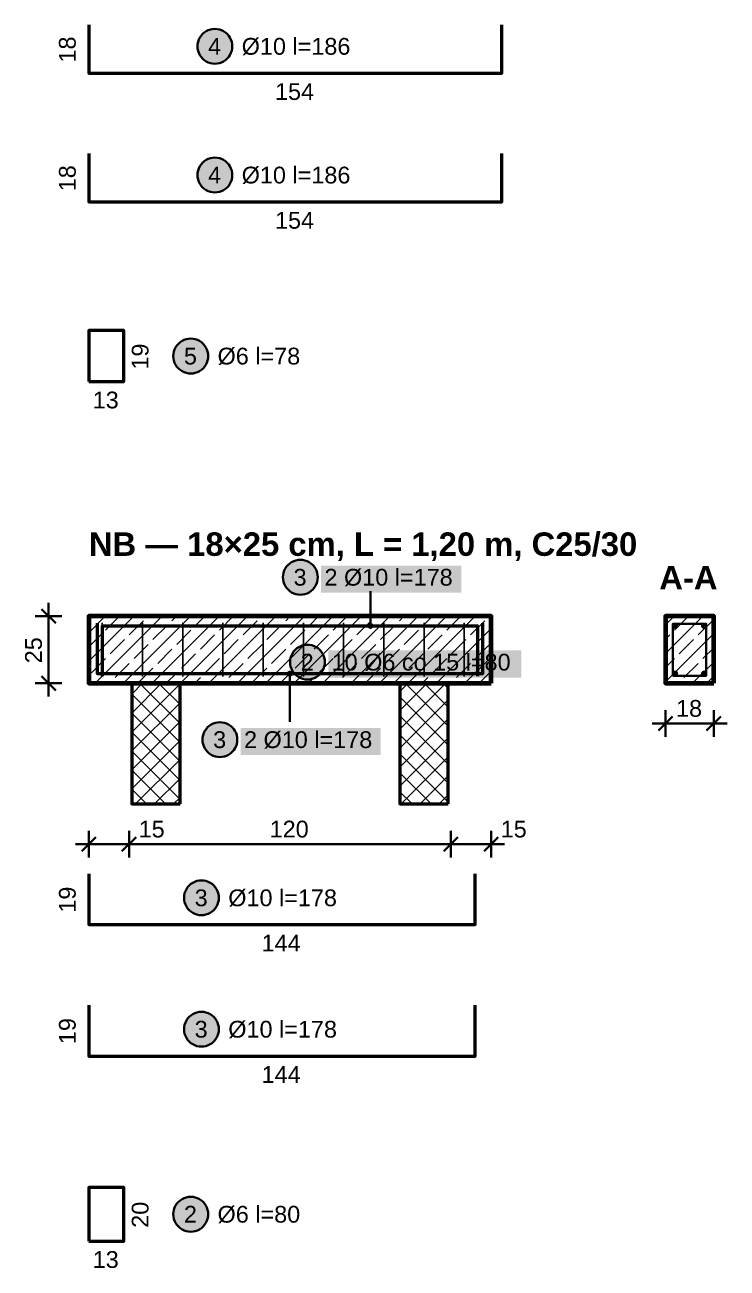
# Model space of a CAD drawing. Header units: metres. Extents: x 0.06 to 5.96, y -9.18 to -0.06.
# Drawn here: x 0.062 to 2.68, y -9.176 to -4.54 of the extents above; entities that cross this region are included whole.
import ezdxf

# ---------------------------------------------------------------- set-up
doc = ezdxf.new("R2010")
doc.units = ezdxf.units.M
for name, color, linetype, lineweight in [('A-KRESKOWANIE', 8, 'Continuous', 18), ('A-MASKA', 7, 'Continuous', 18), ('A-OPISY', 2, 'Continuous', 25), ('K-KONSTR', 7, 'Continuous', 50), ('K-WYMIARY', 1, 'Continuous', 25), ('K-ZBROJENIE', 1, 'Continuous', 100), ('K-ZBROJENIE-OPIS', 2, 'Continuous', 25)]:
    doc.layers.add(name, color=color, linetype=linetype, lineweight=lineweight)
doc.styles.add('PL_ARIAL', font='arial.ttf')
doc.styles.add('PL_ARIAL_B', font='arialbd.ttf')

msp = doc.modelspace()

# ---------------------------------------------------------------- hatches: boundary and pattern name
at = {"layer": 'A-MASKA', "true_color": 0xffffff}
for points in [[(1.1662, -6.6572), (1.6888, -6.6572), (1.6888, -6.556), (1.1662, -6.556)], [(1.1928, -6.9737), (1.9122, -6.9737), (1.9122, -6.8725), (1.1928, -6.8725)], [(0.8662, -7.2628), (1.3888, -7.2628), (1.3888, -7.1615), (0.8662, -7.1615)]]:
    msp.add_hatch(color=7, dxfattribs=at).paths.add_polyline_path(points)
at = {"layer": 'K-ZBROJENIE', "true_color": 0x000000}
for points in [[(2.4973, -6.781), (2.4972, -6.7821), (2.497, -6.7832), (2.4968, -6.7843), (2.4964, -6.7853), (2.4959, -6.7863), (2.4954, -6.7873), (2.4947, -6.7881), (2.494, -6.789), (2.4931, -6.7897), (2.4923, -6.7904), (2.4913, -6.7909), (2.4903, -6.7914), (2.4893, -6.7918), (2.4882, -6.792), (2.4871, -6.7922), (2.486, -6.7923), (2.4849, -6.7922), (2.4838, -6.792), (2.4827, -6.7918), (2.4817, -6.7914), (2.4807, -6.7909), (2.4797, -6.7904), (2.4789, -6.7897), (2.478, -6.789), (2.4773, -6.7881), (2.4766, -6.7873), (2.4761, -6.7863), (2.4756, -6.7853), (2.4752, -6.7843), (2.475, -6.7832), (2.4748, -6.7821), (2.4748, -6.781), (2.4748, -6.7799), (2.475, -6.7788), (2.4752, -6.7777), (2.4756, -6.7767), (2.4761, -6.7757), (2.4766, -6.7747), (2.4773, -6.7739), (2.478, -6.773), (2.4789, -6.7723), (2.4797, -6.7716), (2.4807, -6.7711), (2.4817, -6.7706), (2.4827, -6.7702), (2.4838, -6.77), (2.4849, -6.7698), (2.486, -6.7697), (2.4871, -6.7698), (2.4882, -6.77), (2.4893, -6.7702), (2.4903, -6.7706), (2.4913, -6.7711), (2.4923, -6.7716), (2.4931, -6.7723), (2.494, -6.773), (2.4947, -6.7739), (2.4954, -6.7747), (2.4959, -6.7757), (2.4964, -6.7767), (2.4968, -6.7777), (2.497, -6.7788), (2.4972, -6.7799)], [(2.6053, -6.781), (2.6052, -6.7821), (2.605, -6.7832), (2.6048, -6.7843), (2.6044, -6.7853), (2.6039, -6.7863), (2.6034, -6.7873), (2.6027, -6.7881), (2.602, -6.789), (2.6011, -6.7897), (2.6003, -6.7904), (2.5993, -6.7909), (2.5983, -6.7914), (2.5973, -6.7918), (2.5962, -6.792), (2.5951, -6.7922), (2.594, -6.7923), (2.5929, -6.7922), (2.5918, -6.792), (2.5907, -6.7918), (2.5897, -6.7914), (2.5887, -6.7909), (2.5877, -6.7904), (2.5869, -6.7897), (2.586, -6.789), (2.5853, -6.7881), (2.5846, -6.7873), (2.5841, -6.7863), (2.5836, -6.7853), (2.5832, -6.7843), (2.583, -6.7832), (2.5828, -6.7821), (2.5828, -6.781), (2.5828, -6.7799), (2.583, -6.7788), (2.5832, -6.7777), (2.5836, -6.7767), (2.5841, -6.7757), (2.5846, -6.7747), (2.5853, -6.7739), (2.586, -6.773), (2.5869, -6.7723), (2.5877, -6.7716), (2.5887, -6.7711), (2.5897, -6.7706), (2.5907, -6.7702), (2.5918, -6.77), (2.5929, -6.7698), (2.594, -6.7697), (2.5951, -6.7698), (2.5962, -6.77), (2.5973, -6.7702), (2.5983, -6.7706), (2.5993, -6.7711), (2.6003, -6.7716), (2.6011, -6.7723), (2.602, -6.773), (2.6027, -6.7739), (2.6034, -6.7747), (2.6039, -6.7757), (2.6044, -6.7767), (2.6048, -6.7777), (2.605, -6.7788), (2.6052, -6.7799)], [(2.4973, -6.959), (2.4972, -6.9601), (2.497, -6.9612), (2.4968, -6.9623), (2.4964, -6.9633), (2.4959, -6.9643), (2.4954, -6.9653), (2.4947, -6.9661), (2.494, -6.967), (2.4931, -6.9677), (2.4923, -6.9684), (2.4913, -6.9689), (2.4903, -6.9694), (2.4893, -6.9698), (2.4882, -6.97), (2.4871, -6.9702), (2.486, -6.9703), (2.4849, -6.9702), (2.4838, -6.97), (2.4827, -6.9698), (2.4817, -6.9694), (2.4807, -6.9689), (2.4797, -6.9684), (2.4789, -6.9677), (2.478, -6.967), (2.4773, -6.9661), (2.4766, -6.9653), (2.4761, -6.9643), (2.4756, -6.9633), (2.4752, -6.9623), (2.475, -6.9612), (2.4748, -6.9601), (2.4748, -6.959), (2.4748, -6.9579), (2.475, -6.9568), (2.4752, -6.9557), (2.4756, -6.9547), (2.4761, -6.9537), (2.4766, -6.9527), (2.4773, -6.9519), (2.478, -6.951), (2.4789, -6.9503), (2.4797, -6.9496), (2.4807, -6.9491), (2.4817, -6.9486), (2.4827, -6.9482), (2.4838, -6.948), (2.4849, -6.9478), (2.486, -6.9478), (2.4871, -6.9478), (2.4882, -6.948), (2.4893, -6.9482), (2.4903, -6.9486), (2.4913, -6.9491), (2.4923, -6.9496), (2.4931, -6.9503), (2.494, -6.951), (2.4947, -6.9519), (2.4954, -6.9527), (2.4959, -6.9537), (2.4964, -6.9547), (2.4968, -6.9557), (2.497, -6.9568), (2.4972, -6.9579)], [(2.6053, -6.959), (2.6052, -6.9601), (2.605, -6.9612), (2.6048, -6.9623), (2.6044, -6.9633), (2.6039, -6.9643), (2.6034, -6.9653), (2.6027, -6.9661), (2.602, -6.967), (2.6011, -6.9677), (2.6003, -6.9684), (2.5993, -6.9689), (2.5983, -6.9694), (2.5973, -6.9698), (2.5962, -6.97), (2.5951, -6.9702), (2.594, -6.9703), (2.5929, -6.9702), (2.5918, -6.97), (2.5907, -6.9698), (2.5897, -6.9694), (2.5887, -6.9689), (2.5877, -6.9684), (2.5869, -6.9677), (2.586, -6.967), (2.5853, -6.9661), (2.5846, -6.9653), (2.5841, -6.9643), (2.5836, -6.9633), (2.5832, -6.9623), (2.583, -6.9612), (2.5828, -6.9601), (2.5828, -6.959), (2.5828, -6.9579), (2.583, -6.9568), (2.5832, -6.9557), (2.5836, -6.9547), (2.5841, -6.9537), (2.5846, -6.9527), (2.5853, -6.9519), (2.586, -6.951), (2.5869, -6.9503), (2.5877, -6.9496), (2.5887, -6.9491), (2.5897, -6.9486), (2.5907, -6.9482), (2.5918, -6.948), (2.5929, -6.9478), (2.594, -6.9478), (2.5951, -6.9478), (2.5962, -6.948), (2.5973, -6.9482), (2.5983, -6.9486), (2.5993, -6.9491), (2.6003, -6.9496), (2.6011, -6.9503), (2.602, -6.951), (2.6027, -6.9519), (2.6034, -6.9527), (2.6039, -6.9537), (2.6044, -6.9547), (2.6048, -6.9557), (2.605, -6.9568), (2.6052, -6.9579)]]:
    msp.add_hatch(color=7, dxfattribs=at).paths.add_polyline_path(points)
at = {"layer": 'K-ZBROJENIE-OPIS', "true_color": 0xffffff}
for points in [[(0.835, -4.62), (0.8344, -4.6115), (0.8328, -4.6032), (0.8301, -4.5951), (0.8263, -4.5875), (0.8216, -4.5804), (0.816, -4.574), (0.8096, -4.5684), (0.8025, -4.5637), (0.7949, -4.5599), (0.7868, -4.5572), (0.7785, -4.5556), (0.77, -4.555), (0.7615, -4.5556), (0.7532, -4.5572), (0.7451, -4.5599), (0.7375, -4.5637), (0.7304, -4.5684), (0.724, -4.574), (0.7184, -4.5804), (0.7137, -4.5875), (0.7099, -4.5951), (0.7072, -4.6032), (0.7056, -4.6115), (0.705, -4.62), (0.7056, -4.6285), (0.7072, -4.6368), (0.7099, -4.6449), (0.7137, -4.6525), (0.7184, -4.6596), (0.724, -4.666), (0.7304, -4.6716), (0.7375, -4.6763), (0.7451, -4.6801), (0.7532, -4.6828), (0.7615, -4.6844), (0.77, -4.685), (0.7785, -4.6844), (0.7868, -4.6828), (0.7949, -4.6801), (0.8025, -4.6763), (0.8096, -4.6716), (0.816, -4.666), (0.8216, -4.6596), (0.8263, -4.6525), (0.8301, -4.6449), (0.8328, -4.6368), (0.8344, -4.6285)], [(0.835, -5.1), (0.8344, -5.0915), (0.8328, -5.0832), (0.8301, -5.0751), (0.8263, -5.0675), (0.8216, -5.0604), (0.816, -5.054), (0.8096, -5.0484), (0.8025, -5.0437), (0.7949, -5.0399), (0.7868, -5.0372), (0.7785, -5.0356), (0.77, -5.035), (0.7615, -5.0356), (0.7532, -5.0372), (0.7451, -5.0399), (0.7375, -5.0437), (0.7304, -5.0484), (0.724, -5.054), (0.7184, -5.0604), (0.7137, -5.0675), (0.7099, -5.0751), (0.7072, -5.0832), (0.7056, -5.0915), (0.705, -5.1), (0.7056, -5.1085), (0.7072, -5.1168), (0.7099, -5.1249), (0.7137, -5.1325), (0.7184, -5.1396), (0.724, -5.146), (0.7304, -5.1516), (0.7375, -5.1563), (0.7451, -5.1601), (0.7532, -5.1628), (0.7615, -5.1644), (0.77, -5.165), (0.7785, -5.1644), (0.7868, -5.1628), (0.7949, -5.1601), (0.8025, -5.1563), (0.8096, -5.1516), (0.816, -5.146), (0.8216, -5.1396), (0.8263, -5.1325), (0.8301, -5.1249), (0.8328, -5.1168), (0.8344, -5.1085)], [(0.745, -5.775), (0.7444, -5.7665), (0.7428, -5.7582), (0.7401, -5.7501), (0.7363, -5.7425), (0.7316, -5.7354), (0.726, -5.729), (0.7196, -5.7234), (0.7125, -5.7187), (0.7049, -5.7149), (0.6968, -5.7122), (0.6885, -5.7106), (0.68, -5.71), (0.6715, -5.7106), (0.6632, -5.7122), (0.6551, -5.7149), (0.6475, -5.7187), (0.6404, -5.7234), (0.634, -5.729), (0.6284, -5.7354), (0.6237, -5.7425), (0.6199, -5.7501), (0.6172, -5.7582), (0.6156, -5.7665), (0.615, -5.775), (0.6156, -5.7835), (0.6172, -5.7918), (0.6199, -5.7999), (0.6237, -5.8075), (0.6284, -5.8146), (0.634, -5.821), (0.6404, -5.8266), (0.6475, -5.8313), (0.6551, -5.8351), (0.6632, -5.8378), (0.6715, -5.8394), (0.68, -5.84), (0.6885, -5.8394), (0.6968, -5.8378), (0.7049, -5.8351), (0.7125, -5.8313), (0.7196, -5.8266), (0.726, -5.821), (0.7316, -5.8146), (0.7363, -5.8075), (0.7401, -5.7999), (0.7428, -5.7918), (0.7444, -5.7835)], [(1.1537, -6.5997), (1.1532, -6.5913), (1.1515, -6.5829), (1.1488, -6.5749), (1.145, -6.5672), (1.1403, -6.5602), (1.1347, -6.5538), (1.1283, -6.5482), (1.1212, -6.5435), (1.1136, -6.5397), (1.1056, -6.537), (1.0972, -6.5353), (1.0887, -6.5347), (1.0803, -6.5353), (1.0719, -6.537), (1.0639, -6.5397), (1.0562, -6.5435), (1.0492, -6.5482), (1.0428, -6.5538), (1.0372, -6.5602), (1.0325, -6.5672), (1.0287, -6.5749), (1.026, -6.5829), (1.0243, -6.5913), (1.0237, -6.5997), (1.0243, -6.6082), (1.026, -6.6166), (1.0287, -6.6246), (1.0325, -6.6322), (1.0372, -6.6393), (1.0428, -6.6457), (1.0492, -6.6513), (1.0562, -6.656), (1.0639, -6.6598), (1.0719, -6.6625), (1.0803, -6.6642), (1.0887, -6.6647), (1.0972, -6.6642), (1.1056, -6.6625), (1.1136, -6.6598), (1.1212, -6.656), (1.1283, -6.6513), (1.1347, -6.6457), (1.1403, -6.6393), (1.145, -6.6322), (1.1488, -6.6246), (1.1515, -6.6166), (1.1532, -6.6082)], [(1.1803, -6.9162), (1.1797, -6.9078), (1.1781, -6.8994), (1.1753, -6.8914), (1.1716, -6.8838), (1.1668, -6.8767), (1.1612, -6.8703), (1.1548, -6.8647), (1.1478, -6.86), (1.1402, -6.8562), (1.1321, -6.8535), (1.1238, -6.8518), (1.1153, -6.8512), (1.1068, -6.8518), (1.0985, -6.8535), (1.0904, -6.8562), (1.0828, -6.86), (1.0757, -6.8647), (1.0693, -6.8703), (1.0637, -6.8767), (1.059, -6.8838), (1.0552, -6.8914), (1.0525, -6.8994), (1.0508, -6.9078), (1.0503, -6.9162), (1.0508, -6.9247), (1.0525, -6.9331), (1.0552, -6.9411), (1.059, -6.9487), (1.0637, -6.9558), (1.0693, -6.9622), (1.0757, -6.9678), (1.0828, -6.9725), (1.0904, -6.9763), (1.0985, -6.979), (1.1068, -6.9807), (1.1153, -6.9813), (1.1238, -6.9807), (1.1321, -6.979), (1.1402, -6.9763), (1.1478, -6.9725), (1.1548, -6.9678), (1.1612, -6.9622), (1.1668, -6.9558), (1.1716, -6.9487), (1.1753, -6.9411), (1.1781, -6.9331), (1.1797, -6.9247)], [(0.8537, -7.2053), (0.8532, -7.1968), (0.8515, -7.1884), (0.8488, -7.1804), (0.845, -7.1728), (0.8403, -7.1657), (0.8347, -7.1593), (0.8283, -7.1537), (0.8212, -7.149), (0.8136, -7.1452), (0.8056, -7.1425), (0.7972, -7.1408), (0.7887, -7.1402), (0.7803, -7.1408), (0.7719, -7.1425), (0.7639, -7.1452), (0.7562, -7.149), (0.7492, -7.1537), (0.7428, -7.1593), (0.7372, -7.1657), (0.7325, -7.1728), (0.7287, -7.1804), (0.726, -7.1884), (0.7243, -7.1968), (0.7237, -7.2053), (0.7243, -7.2137), (0.726, -7.2221), (0.7287, -7.2301), (0.7325, -7.2378), (0.7372, -7.2448), (0.7428, -7.2512), (0.7492, -7.2568), (0.7562, -7.2615), (0.7639, -7.2653), (0.7719, -7.268), (0.7803, -7.2697), (0.7887, -7.2703), (0.7972, -7.2697), (0.8056, -7.268), (0.8136, -7.2653), (0.8212, -7.2615), (0.8283, -7.2568), (0.8347, -7.2512), (0.8403, -7.2448), (0.845, -7.2378), (0.8488, -7.2301), (0.8515, -7.2221), (0.8532, -7.2137)], [(0.785, -7.795), (0.7844, -7.7865), (0.7828, -7.7782), (0.7801, -7.7701), (0.7763, -7.7625), (0.7716, -7.7554), (0.766, -7.749), (0.7596, -7.7434), (0.7525, -7.7387), (0.7449, -7.7349), (0.7368, -7.7322), (0.7285, -7.7306), (0.72, -7.73), (0.7115, -7.7306), (0.7032, -7.7322), (0.6951, -7.7349), (0.6875, -7.7387), (0.6804, -7.7434), (0.674, -7.749), (0.6684, -7.7554), (0.6637, -7.7625), (0.6599, -7.7701), (0.6572, -7.7782), (0.6556, -7.7865), (0.655, -7.795), (0.6556, -7.8035), (0.6572, -7.8118), (0.6599, -7.8199), (0.6637, -7.8275), (0.6684, -7.8346), (0.674, -7.841), (0.6804, -7.8466), (0.6875, -7.8513), (0.6951, -7.8551), (0.7032, -7.8578), (0.7115, -7.8594), (0.72, -7.86), (0.7285, -7.8594), (0.7368, -7.8578), (0.7449, -7.8551), (0.7525, -7.8513), (0.7596, -7.8466), (0.766, -7.841), (0.7716, -7.8346), (0.7763, -7.8275), (0.7801, -7.8199), (0.7828, -7.8118), (0.7844, -7.8035)], [(0.785, -8.285), (0.7844, -8.2765), (0.7828, -8.2682), (0.7801, -8.2601), (0.7763, -8.2525), (0.7716, -8.2454), (0.766, -8.239), (0.7596, -8.2334), (0.7525, -8.2287), (0.7449, -8.2249), (0.7368, -8.2222), (0.7285, -8.2206), (0.72, -8.22), (0.7115, -8.2206), (0.7032, -8.2222), (0.6951, -8.2249), (0.6875, -8.2287), (0.6804, -8.2334), (0.674, -8.239), (0.6684, -8.2454), (0.6637, -8.2525), (0.6599, -8.2601), (0.6572, -8.2682), (0.6556, -8.2765), (0.655, -8.285), (0.6556, -8.2935), (0.6572, -8.3018), (0.6599, -8.3099), (0.6637, -8.3175), (0.6684, -8.3246), (0.674, -8.331), (0.6804, -8.3366), (0.6875, -8.3413), (0.6951, -8.3451), (0.7032, -8.3478), (0.7115, -8.3494), (0.72, -8.35), (0.7285, -8.3494), (0.7368, -8.3478), (0.7449, -8.3451), (0.7525, -8.3413), (0.7596, -8.3366), (0.766, -8.331), (0.7716, -8.3246), (0.7763, -8.3175), (0.7801, -8.3099), (0.7828, -8.3018), (0.7844, -8.2935)], [(0.745, -8.975), (0.7444, -8.9665), (0.7428, -8.9582), (0.7401, -8.9501), (0.7363, -8.9425), (0.7316, -8.9354), (0.726, -8.929), (0.7196, -8.9234), (0.7125, -8.9187), (0.7049, -8.9149), (0.6968, -8.9122), (0.6885, -8.9106), (0.68, -8.91), (0.6715, -8.9106), (0.6632, -8.9122), (0.6551, -8.9149), (0.6475, -8.9187), (0.6404, -8.9234), (0.634, -8.929), (0.6284, -8.9354), (0.6237, -8.9425), (0.6199, -8.9501), (0.6172, -8.9582), (0.6156, -8.9665), (0.615, -8.975), (0.6156, -8.9835), (0.6172, -8.9918), (0.6199, -8.9999), (0.6237, -9.0075), (0.6284, -9.0146), (0.634, -9.021), (0.6404, -9.0266), (0.6475, -9.0313), (0.6551, -9.0351), (0.6632, -9.0378), (0.6715, -9.0394), (0.68, -9.04), (0.6885, -9.0394), (0.6968, -9.0378), (0.7049, -9.0351), (0.7125, -9.0313), (0.7196, -9.0266), (0.726, -9.021), (0.7316, -9.0146), (0.7363, -9.0075), (0.7401, -8.9999), (0.7428, -8.9918), (0.7444, -8.9835)]]:
    msp.add_hatch(color=7, dxfattribs=at).paths.add_polyline_path(points)
at = {"layer": 'K-ZBROJENIE-OPIS', "true_color": 0x000000}
for points in [[(1.3613, -6.781), (1.3609, -6.7781), (1.3597, -6.7754), (1.358, -6.773), (1.3556, -6.7713), (1.3529, -6.7701), (1.35, -6.7697), (1.3471, -6.7701), (1.3444, -6.7713), (1.342, -6.773), (1.3403, -6.7754), (1.3391, -6.7781), (1.3388, -6.781), (1.3391, -6.7839), (1.3403, -6.7866), (1.342, -6.789), (1.3444, -6.7907), (1.3471, -6.7919), (1.35, -6.7923), (1.3529, -6.7919), (1.3556, -6.7907), (1.358, -6.789), (1.3597, -6.7866), (1.3609, -6.7839)], [(1.0613, -6.959), (1.0609, -6.9561), (1.0597, -6.9534), (1.058, -6.951), (1.0556, -6.9493), (1.0529, -6.9481), (1.05, -6.9478), (1.0471, -6.9481), (1.0444, -6.9493), (1.042, -6.951), (1.0403, -6.9534), (1.0391, -6.9561), (1.0388, -6.959), (1.0391, -6.9619), (1.0403, -6.9646), (1.042, -6.967), (1.0444, -6.9687), (1.0471, -6.9699), (1.05, -6.9703), (1.0529, -6.9699), (1.0556, -6.9687), (1.058, -6.967), (1.0597, -6.9646), (1.0609, -6.9619)]]:
    msp.add_hatch(color=7, dxfattribs=at).paths.add_polyline_path(points)

# ---------------------------------------------------------------- linework, layer by layer
at = {"layer": 'A-KRESKOWANIE', "lineweight": 25, "ltscale": 0.025}
for points in [[(0.3, -6.9125), (0.4675, -6.745)], [(0.3, -6.8064), (0.3614, -6.745)], [(0.3, -6.7534), (0.3084, -6.745)], [(0.3236, -6.995), (0.5736, -6.745)], [(0.3624, -6.7971), (0.4145, -6.745)], [(0.4296, -6.995), (0.6796, -6.745)], [(0.4508, -6.8147), (0.5038, -6.7617)], [(0.5357, -6.995), (0.7857, -6.745)], [(0.6099, -6.7617), (0.6266, -6.745)], [(0.6418, -6.995), (0.8918, -6.745)], [(0.6983, -6.7794), (0.7327, -6.745)], [(0.7478, -6.995), (0.9978, -6.745)], [(0.7867, -6.7971), (0.8387, -6.745)], [(0.8539, -6.995), (1.1039, -6.745)], [(0.875, -6.8147), (0.9281, -6.7617)], [(0.96, -6.995), (1.21, -6.745)], [(1.0341, -6.7617), (1.0509, -6.745)], [(1.066, -6.995), (1.316, -6.745)], [(1.1225, -6.7794), (1.1569, -6.745)], [(1.1721, -6.995), (1.4221, -6.745)], [(1.2109, -6.7971), (1.263, -6.745)], [(1.2781, -6.995), (1.5281, -6.745)], [(1.2993, -6.8147), (1.3523, -6.7617)], [(1.3842, -6.995), (1.6342, -6.745)], [(1.4584, -6.7617), (1.4751, -6.745)], [(1.4903, -6.995), (1.7403, -6.745)], [(1.5468, -6.7794), (1.5812, -6.745)], [(1.6352, -6.7971), (1.6872, -6.745)], [(1.7236, -6.8147), (1.7766, -6.7617)], [(2.45, -6.8838), (2.5888, -6.745)], [(2.45, -6.7777), (2.4827, -6.745)], [(2.4837, -6.7971), (2.5358, -6.745)], [(2.5721, -6.8147), (2.6251, -6.7617)], [(0.3, -6.8595), (0.3447, -6.8147)], [(0.5392, -6.8324), (0.5922, -6.7794)], [(0.6276, -6.8501), (0.6806, -6.7971)], [(0.7159, -6.8678), (0.769, -6.8147)], [(0.9634, -6.8324), (1.0165, -6.7794)], [(1.0518, -6.8501), (1.1049, -6.7971)], [(1.1402, -6.8678), (1.1932, -6.8147)], [(1.3877, -6.8324), (1.4407, -6.7794)], [(1.4761, -6.8501), (1.5291, -6.7971)], [(1.5645, -6.8678), (1.6175, -6.8147)], [(1.5963, -6.995), (1.8, -6.7913)], [(2.45, -6.9899), (2.63, -6.8099)], [(2.45, -6.8308), (2.466, -6.8147)], [(0.3801, -6.8855), (0.4331, -6.8324)], [(0.4685, -6.9031), (0.5215, -6.8501)], [(0.8043, -6.8855), (0.8574, -6.8324)], [(0.8927, -6.9031), (0.9458, -6.8501)], [(1.2286, -6.8855), (1.2816, -6.8324)], [(1.317, -6.9031), (1.37, -6.8501)], [(1.6529, -6.8855), (1.7059, -6.8324)], [(1.7413, -6.9031), (1.7943, -6.8501)], [(2.5014, -6.8855), (2.5544, -6.8324)], [(0.3094, -6.9562), (0.3624, -6.9031)], [(0.5568, -6.9208), (0.6099, -6.8678)], [(0.6452, -6.9385), (0.6983, -6.8855)], [(0.7336, -6.9562), (0.7867, -6.9031)], [(0.9811, -6.9208), (1.0341, -6.8678)], [(1.0695, -6.9385), (1.1225, -6.8855)], [(1.1579, -6.9562), (1.2109, -6.9031)], [(1.4054, -6.9208), (1.4584, -6.8678)], [(1.4938, -6.9385), (1.5468, -6.8855)], [(1.5822, -6.9562), (1.6352, -6.9031)], [(1.7024, -6.995), (1.8, -6.8974)], [(2.45, -6.9368), (2.4837, -6.9031)], [(2.5898, -6.9031), (2.63, -6.8629)], [(0.3977, -6.9738), (0.4508, -6.9208)], [(0.4861, -6.9915), (0.5392, -6.9385)], [(0.822, -6.9738), (0.875, -6.9208)], [(0.9104, -6.9915), (0.9634, -6.9385)], [(1.2463, -6.9738), (1.2993, -6.9208)], [(1.3347, -6.9915), (1.3877, -6.9385)], [(1.6705, -6.9738), (1.7236, -6.9208)], [(1.7589, -6.9915), (1.8, -6.9504)], [(2.5191, -6.9738), (2.5721, -6.9208)], [(2.5509, -6.995), (2.63, -6.9159)], [(0.3766, -6.995), (0.3801, -6.9915)], [(0.46, -7.106), (0.571, -6.995)], [(0.46, -7.0353), (0.5003, -6.995)], [(0.46, -7.1768), (0.64, -6.9968)], [(0.64, -7.1454), (0.4896, -6.995)], [(0.64, -7.0747), (0.5603, -6.995)], [(0.5887, -6.995), (0.6276, -6.9562)], [(0.64, -7.004), (0.631, -6.995)], [(0.6948, -6.995), (0.7159, -6.9738)], [(0.8009, -6.995), (0.8043, -6.9915)], [(1.013, -6.995), (1.0518, -6.9562)], [(1.1191, -6.995), (1.1402, -6.9738)], [(1.2251, -6.995), (1.2286, -6.9915)], [(1.4372, -6.995), (1.4761, -6.9562)], [(1.46, -7.1667), (1.6317, -6.995)], [(1.46, -7.096), (1.561, -6.995)], [(1.46, -7.0253), (1.4903, -6.995)], [(1.64, -7.1554), (1.4796, -6.995)], [(1.5433, -6.995), (1.5645, -6.9738)], [(1.64, -7.0847), (1.5503, -6.995)], [(1.64, -7.014), (1.621, -6.995)], [(1.6494, -6.995), (1.6529, -6.9915)], [(2.4979, -6.995), (2.5014, -6.9915)], [(2.6075, -6.9915), (2.63, -6.969)], [(0.64, -7.2161), (0.46, -7.0361)], [(1.64, -7.2261), (1.46, -7.0461)], [(0.46, -7.2475), (0.64, -7.0675)], [(1.46, -7.2374), (1.64, -7.0574)], [(0.64, -7.2868), (0.46, -7.1068)], [(0.46, -7.3182), (0.64, -7.1382)], [(1.64, -7.2969), (1.46, -7.1169)], [(1.46, -7.3081), (1.64, -7.1281)], [(0.64, -7.3575), (0.46, -7.1775)], [(0.46, -7.3889), (0.64, -7.2089)], [(1.64, -7.3676), (1.46, -7.1876)], [(1.46, -7.3788), (1.64, -7.1988)], [(0.64, -7.4282), (0.46, -7.2482)], [(1.64, -7.4383), (1.46, -7.2583)], [(1.4645, -7.445), (1.64, -7.2695)], [(0.5861, -7.445), (0.46, -7.3189)], [(0.4746, -7.445), (0.64, -7.2796)], [(0.5453, -7.445), (0.64, -7.3503)], [(1.576, -7.445), (1.46, -7.329)], [(1.5353, -7.445), (1.64, -7.3403)], [(0.5154, -7.445), (0.46, -7.3896)], [(1.5053, -7.445), (1.46, -7.3997)], [(1.606, -7.445), (1.64, -7.411)], [(0.616, -7.445), (0.64, -7.421)]]:
    msp.add_lwpolyline(points, dxfattribs=at)
at = {"layer": 'K-KONSTR', "lineweight": 70, "ltscale": 0.025}
for points in [[(1.8, -6.995), (1.8, -6.745), (0.3, -6.745), (0.3, -6.995)], [(2.63, -6.995), (2.63, -6.745), (2.45, -6.745), (2.45, -6.995)]]:
    msp.add_lwpolyline(points, close=True, dxfattribs=at)
at = {"layer": 'K-KONSTR', "lineweight": 50, "ltscale": 0.025}
for points in [[(0.64, -7.445), (0.64, -6.995), (0.46, -6.995), (0.46, -7.445)], [(1.64, -7.445), (1.64, -6.995), (1.46, -6.995), (1.46, -7.445)]]:
    msp.add_lwpolyline(points, close=True, dxfattribs=at)
at = {"layer": 'K-WYMIARY', "lineweight": 35, "ltscale": 0.025}
for points in [[(0.1765, -6.7715), (0.1235, -6.7185)], [(0.15, -7.045), (0.15, -6.695)], [(0.1, -6.745), (0.2, -6.745)], [(0.1, -6.995), (0.2, -6.995)], [(0.1765, -7.0215), (0.1235, -6.9685)], [(2.4235, -7.1715), (2.4765, -7.1185)], [(2.45, -7.195), (2.45, -7.095)], [(2.6035, -7.1715), (2.6565, -7.1185)], [(2.63, -7.195), (2.63, -7.095)], [(2.4, -7.145), (2.68, -7.145)], [(0.3, -7.645), (0.3, -7.545)], [(0.45, -7.645), (0.45, -7.545)], [(1.65, -7.645), (1.65, -7.545)], [(1.8, -7.645), (1.8, -7.545)], [(0.25, -7.595), (1.85, -7.595)], [(0.2735, -7.6215), (0.3265, -7.5685)], [(0.4235, -7.6215), (0.4765, -7.5685)], [(1.6235, -7.6215), (1.6765, -7.5685)], [(1.7735, -7.6215), (1.8265, -7.5685)]]:
    msp.add_lwpolyline(points, dxfattribs=at)
at = {"layer": 'K-ZBROJENIE', "lineweight": 50, "ltscale": 0.025}
for points in [[(0.3, -4.54), (0.3, -4.72), (1.84, -4.72), (1.84, -4.54)], [(0.3, -5.02), (0.3, -5.2), (1.84, -5.2), (1.84, -5.02)], [(0.331, -6.771), (0.331, -6.959), (1.769, -6.959), (1.769, -6.771)], [(0.351, -6.969), (0.351, -6.781), (1.749, -6.781), (1.749, -6.969)], [(0.3, -7.705), (0.3, -7.895), (1.74, -7.895), (1.74, -7.705)], [(0.3, -8.195), (0.3, -8.385), (1.74, -8.385), (1.74, -8.195)]]:
    msp.add_lwpolyline(points, dxfattribs=at)
for points in [[(0.3, -5.87), (0.43, -5.87), (0.43, -5.68), (0.3, -5.68)], [(0.3, -9.075), (0.43, -9.075), (0.43, -8.875), (0.3, -8.875)]]:
    msp.add_lwpolyline(points, close=True, dxfattribs=at)
at = {"layer": 'K-ZBROJENIE', "lineweight": 25, "ltscale": 0.025}
for points in [[(0.35, -6.97), (0.35, -6.77)], [(0.5, -6.97), (0.5, -6.77)], [(0.65, -6.97), (0.65, -6.77)], [(0.8, -6.97), (0.8, -6.77)], [(0.95, -6.97), (0.95, -6.77)], [(1.1, -6.97), (1.1, -6.77)], [(1.25, -6.97), (1.25, -6.77)], [(1.4, -6.97), (1.4, -6.77)], [(1.55, -6.97), (1.55, -6.77)], [(1.7, -6.97), (1.7, -6.77)]]:
    msp.add_lwpolyline(points, dxfattribs=at)
at = {"layer": 'K-ZBROJENIE', "lineweight": 35, "ltscale": 0.025}
msp.add_lwpolyline([(2.478, -6.967), (2.602, -6.967), (2.602, -6.773), (2.478, -6.773)], close=True, dxfattribs=at)
at = {"layer": 'K-ZBROJENIE-OPIS', "lineweight": 35, "ltscale": 0.025}
for points in [[(0.835, -4.62), (0.8344, -4.6115), (0.8328, -4.6032), (0.8301, -4.5951), (0.8263, -4.5875), (0.8216, -4.5804), (0.816, -4.574), (0.8096, -4.5684), (0.8025, -4.5637), (0.7949, -4.5599), (0.7868, -4.5572), (0.7785, -4.5556), (0.77, -4.555), (0.7615, -4.5556), (0.7532, -4.5572), (0.7451, -4.5599), (0.7375, -4.5637), (0.7304, -4.5684), (0.724, -4.574), (0.7184, -4.5804), (0.7137, -4.5875), (0.7099, -4.5951), (0.7072, -4.6032), (0.7056, -4.6115), (0.705, -4.62), (0.7056, -4.6285), (0.7072, -4.6368), (0.7099, -4.6449), (0.7137, -4.6525), (0.7184, -4.6596), (0.724, -4.666), (0.7304, -4.6716), (0.7375, -4.6763), (0.7451, -4.6801), (0.7532, -4.6828), (0.7615, -4.6844), (0.77, -4.685), (0.7785, -4.6844), (0.7868, -4.6828), (0.7949, -4.6801), (0.8025, -4.6763), (0.8096, -4.6716), (0.816, -4.666), (0.8216, -4.6596), (0.8263, -4.6525), (0.8301, -4.6449), (0.8328, -4.6368), (0.8344, -4.6285)], [(0.835, -5.1), (0.8344, -5.0915), (0.8328, -5.0832), (0.8301, -5.0751), (0.8263, -5.0675), (0.8216, -5.0604), (0.816, -5.054), (0.8096, -5.0484), (0.8025, -5.0437), (0.7949, -5.0399), (0.7868, -5.0372), (0.7785, -5.0356), (0.77, -5.035), (0.7615, -5.0356), (0.7532, -5.0372), (0.7451, -5.0399), (0.7375, -5.0437), (0.7304, -5.0484), (0.724, -5.054), (0.7184, -5.0604), (0.7137, -5.0675), (0.7099, -5.0751), (0.7072, -5.0832), (0.7056, -5.0915), (0.705, -5.1), (0.7056, -5.1085), (0.7072, -5.1168), (0.7099, -5.1249), (0.7137, -5.1325), (0.7184, -5.1396), (0.724, -5.146), (0.7304, -5.1516), (0.7375, -5.1563), (0.7451, -5.1601), (0.7532, -5.1628), (0.7615, -5.1644), (0.77, -5.165), (0.7785, -5.1644), (0.7868, -5.1628), (0.7949, -5.1601), (0.8025, -5.1563), (0.8096, -5.1516), (0.816, -5.146), (0.8216, -5.1396), (0.8263, -5.1325), (0.8301, -5.1249), (0.8328, -5.1168), (0.8344, -5.1085)], [(0.745, -5.775), (0.7444, -5.7665), (0.7428, -5.7582), (0.7401, -5.7501), (0.7363, -5.7425), (0.7316, -5.7354), (0.726, -5.729), (0.7196, -5.7234), (0.7125, -5.7187), (0.7049, -5.7149), (0.6968, -5.7122), (0.6885, -5.7106), (0.68, -5.71), (0.6715, -5.7106), (0.6632, -5.7122), (0.6551, -5.7149), (0.6475, -5.7187), (0.6404, -5.7234), (0.634, -5.729), (0.6284, -5.7354), (0.6237, -5.7425), (0.6199, -5.7501), (0.6172, -5.7582), (0.6156, -5.7665), (0.615, -5.775), (0.6156, -5.7835), (0.6172, -5.7918), (0.6199, -5.7999), (0.6237, -5.8075), (0.6284, -5.8146), (0.634, -5.821), (0.6404, -5.8266), (0.6475, -5.8313), (0.6551, -5.8351), (0.6632, -5.8378), (0.6715, -5.8394), (0.68, -5.84), (0.6885, -5.8394), (0.6968, -5.8378), (0.7049, -5.8351), (0.7125, -5.8313), (0.7196, -5.8266), (0.726, -5.821), (0.7316, -5.8146), (0.7363, -5.8075), (0.7401, -5.7999), (0.7428, -5.7918), (0.7444, -5.7835)], [(1.1537, -6.5997), (1.1532, -6.5913), (1.1515, -6.5829), (1.1488, -6.5749), (1.145, -6.5672), (1.1403, -6.5602), (1.1347, -6.5538), (1.1283, -6.5482), (1.1212, -6.5435), (1.1136, -6.5397), (1.1056, -6.537), (1.0972, -6.5353), (1.0887, -6.5347), (1.0803, -6.5353), (1.0719, -6.537), (1.0639, -6.5397), (1.0562, -6.5435), (1.0492, -6.5482), (1.0428, -6.5538), (1.0372, -6.5602), (1.0325, -6.5672), (1.0287, -6.5749), (1.026, -6.5829), (1.0243, -6.5913), (1.0237, -6.5997), (1.0243, -6.6082), (1.026, -6.6166), (1.0287, -6.6246), (1.0325, -6.6322), (1.0372, -6.6393), (1.0428, -6.6457), (1.0492, -6.6513), (1.0562, -6.656), (1.0639, -6.6598), (1.0719, -6.6625), (1.0803, -6.6642), (1.0887, -6.6647), (1.0972, -6.6642), (1.1056, -6.6625), (1.1136, -6.6598), (1.1212, -6.656), (1.1283, -6.6513), (1.1347, -6.6457), (1.1403, -6.6393), (1.145, -6.6322), (1.1488, -6.6246), (1.1515, -6.6166), (1.1532, -6.6082)], [(1.1803, -6.9162), (1.1797, -6.9078), (1.1781, -6.8994), (1.1753, -6.8914), (1.1716, -6.8838), (1.1668, -6.8767), (1.1612, -6.8703), (1.1548, -6.8647), (1.1478, -6.86), (1.1402, -6.8562), (1.1321, -6.8535), (1.1238, -6.8518), (1.1153, -6.8512), (1.1068, -6.8518), (1.0985, -6.8535), (1.0904, -6.8562), (1.0828, -6.86), (1.0757, -6.8647), (1.0693, -6.8703), (1.0637, -6.8767), (1.059, -6.8838), (1.0552, -6.8914), (1.0525, -6.8994), (1.0508, -6.9078), (1.0503, -6.9162), (1.0508, -6.9247), (1.0525, -6.9331), (1.0552, -6.9411), (1.059, -6.9487), (1.0637, -6.9558), (1.0693, -6.9622), (1.0757, -6.9678), (1.0828, -6.9725), (1.0904, -6.9763), (1.0985, -6.979), (1.1068, -6.9807), (1.1153, -6.9813), (1.1238, -6.9807), (1.1321, -6.979), (1.1402, -6.9763), (1.1478, -6.9725), (1.1548, -6.9678), (1.1612, -6.9622), (1.1668, -6.9558), (1.1716, -6.9487), (1.1753, -6.9411), (1.1781, -6.9331), (1.1797, -6.9247)], [(0.8537, -7.2053), (0.8532, -7.1968), (0.8515, -7.1884), (0.8488, -7.1804), (0.845, -7.1728), (0.8403, -7.1657), (0.8347, -7.1593), (0.8283, -7.1537), (0.8212, -7.149), (0.8136, -7.1452), (0.8056, -7.1425), (0.7972, -7.1408), (0.7887, -7.1402), (0.7803, -7.1408), (0.7719, -7.1425), (0.7639, -7.1452), (0.7562, -7.149), (0.7492, -7.1537), (0.7428, -7.1593), (0.7372, -7.1657), (0.7325, -7.1728), (0.7287, -7.1804), (0.726, -7.1884), (0.7243, -7.1968), (0.7237, -7.2053), (0.7243, -7.2137), (0.726, -7.2221), (0.7287, -7.2301), (0.7325, -7.2378), (0.7372, -7.2448), (0.7428, -7.2512), (0.7492, -7.2568), (0.7562, -7.2615), (0.7639, -7.2653), (0.7719, -7.268), (0.7803, -7.2697), (0.7887, -7.2703), (0.7972, -7.2697), (0.8056, -7.268), (0.8136, -7.2653), (0.8212, -7.2615), (0.8283, -7.2568), (0.8347, -7.2512), (0.8403, -7.2448), (0.845, -7.2378), (0.8488, -7.2301), (0.8515, -7.2221), (0.8532, -7.2137)], [(0.785, -7.795), (0.7844, -7.7865), (0.7828, -7.7782), (0.7801, -7.7701), (0.7763, -7.7625), (0.7716, -7.7554), (0.766, -7.749), (0.7596, -7.7434), (0.7525, -7.7387), (0.7449, -7.7349), (0.7368, -7.7322), (0.7285, -7.7306), (0.72, -7.73), (0.7115, -7.7306), (0.7032, -7.7322), (0.6951, -7.7349), (0.6875, -7.7387), (0.6804, -7.7434), (0.674, -7.749), (0.6684, -7.7554), (0.6637, -7.7625), (0.6599, -7.7701), (0.6572, -7.7782), (0.6556, -7.7865), (0.655, -7.795), (0.6556, -7.8035), (0.6572, -7.8118), (0.6599, -7.8199), (0.6637, -7.8275), (0.6684, -7.8346), (0.674, -7.841), (0.6804, -7.8466), (0.6875, -7.8513), (0.6951, -7.8551), (0.7032, -7.8578), (0.7115, -7.8594), (0.72, -7.86), (0.7285, -7.8594), (0.7368, -7.8578), (0.7449, -7.8551), (0.7525, -7.8513), (0.7596, -7.8466), (0.766, -7.841), (0.7716, -7.8346), (0.7763, -7.8275), (0.7801, -7.8199), (0.7828, -7.8118), (0.7844, -7.8035)], [(0.785, -8.285), (0.7844, -8.2765), (0.7828, -8.2682), (0.7801, -8.2601), (0.7763, -8.2525), (0.7716, -8.2454), (0.766, -8.239), (0.7596, -8.2334), (0.7525, -8.2287), (0.7449, -8.2249), (0.7368, -8.2222), (0.7285, -8.2206), (0.72, -8.22), (0.7115, -8.2206), (0.7032, -8.2222), (0.6951, -8.2249), (0.6875, -8.2287), (0.6804, -8.2334), (0.674, -8.239), (0.6684, -8.2454), (0.6637, -8.2525), (0.6599, -8.2601), (0.6572, -8.2682), (0.6556, -8.2765), (0.655, -8.285), (0.6556, -8.2935), (0.6572, -8.3018), (0.6599, -8.3099), (0.6637, -8.3175), (0.6684, -8.3246), (0.674, -8.331), (0.6804, -8.3366), (0.6875, -8.3413), (0.6951, -8.3451), (0.7032, -8.3478), (0.7115, -8.3494), (0.72, -8.35), (0.7285, -8.3494), (0.7368, -8.3478), (0.7449, -8.3451), (0.7525, -8.3413), (0.7596, -8.3366), (0.766, -8.331), (0.7716, -8.3246), (0.7763, -8.3175), (0.7801, -8.3099), (0.7828, -8.3018), (0.7844, -8.2935)], [(0.745, -8.975), (0.7444, -8.9665), (0.7428, -8.9582), (0.7401, -8.9501), (0.7363, -8.9425), (0.7316, -8.9354), (0.726, -8.929), (0.7196, -8.9234), (0.7125, -8.9187), (0.7049, -8.9149), (0.6968, -8.9122), (0.6885, -8.9106), (0.68, -8.91), (0.6715, -8.9106), (0.6632, -8.9122), (0.6551, -8.9149), (0.6475, -8.9187), (0.6404, -8.9234), (0.634, -8.929), (0.6284, -8.9354), (0.6237, -8.9425), (0.6199, -8.9501), (0.6172, -8.9582), (0.6156, -8.9665), (0.615, -8.975), (0.6156, -8.9835), (0.6172, -8.9918), (0.6199, -8.9999), (0.6237, -9.0075), (0.6284, -9.0146), (0.634, -9.021), (0.6404, -9.0266), (0.6475, -9.0313), (0.6551, -9.0351), (0.6632, -9.0378), (0.6715, -9.0394), (0.68, -9.04), (0.6885, -9.0394), (0.6968, -9.0378), (0.7049, -9.0351), (0.7125, -9.0313), (0.7196, -9.0266), (0.726, -9.021), (0.7316, -9.0146), (0.7363, -9.0075), (0.7401, -8.9999), (0.7428, -8.9918), (0.7444, -8.9835)]]:
    msp.add_lwpolyline(points, close=True, dxfattribs=at)
for points in [[(1.35, -6.781), (1.35, -6.651)], [(1.05, -6.959), (1.05, -7.139)]]:
    msp.add_lwpolyline(points, dxfattribs=at)

# ---------------------------------------------------------------- texts
at = {"layer": 'A-OPISY', "style": 'PL_ARIAL_B'}
for s, p in [('NB — 18×25 cm, L = 1,20 m, C25/30', (0.3, -6.52)), ('A-A', (2.427, -6.645))]:
    msp.add_text(s, height=0.0875, dxfattribs=at).set_placement(p)
at = {"layer": 'K-WYMIARY', "style": 'PL_ARIAL'}
msp.add_text('25', height=0.0625, rotation=90, dxfattribs=at).set_placement((0.125, -6.9205))
for s, p in [('18', (2.4895, -7.12)), ('15', (0.4858, -7.57)), ('120', (0.9742, -7.57)), ('15', (1.8357, -7.57))]:
    msp.add_text(s, height=0.0625, dxfattribs=at).set_placement(p)
at = {"layer": 'K-ZBROJENIE-OPIS', "style": 'PL_ARIAL'}
for s, p in [('18', (0.2511, -4.6805)), ('18', (0.2511, -5.1605)), ('19', (0.5225, -5.8255)), ('19', (0.2511, -7.8505)), ('19', (0.2511, -8.3405)), ('20', (0.5225, -9.0255))]:
    msp.add_text(s, height=0.0625, rotation=90, dxfattribs=at).set_placement(p)
for s, p in [('4', (0.7447, -4.6513)), ('Ø10 l=186', (0.87, -4.6513)), ('154', (0.9942, -4.82)), ('4', (0.7447, -5.1313)), ('Ø10 l=186', (0.87, -5.1313)), ('154', (0.9942, -5.3)), ('5', (0.6547, -5.8063)), ('Ø6 l=78', (0.78, -5.8063)), ('13', (0.3145, -5.97)), ('3', (1.0635, -6.631)), ('2 Ø10 l=178', (1.1787, -6.631)), ('2', (1.09, -6.9475)), ('10 Ø6 co 15 l=80', (1.2053, -6.9475)), ('3', (0.7635, -7.2365)), ('2 Ø10 l=178', (0.8787, -7.2365)), ('3', (0.6947, -7.8263)), ('Ø10 l=178', (0.82, -7.8263)), ('144', (0.9442, -7.995)), ('Ø10 l=178', (0.82, -8.3163)), ('3', (0.6947, -8.3163)), ('144', (0.9442, -8.485)), ('2', (0.6547, -9.0062)), ('Ø6 l=80', (0.78, -9.0062)), ('13', (0.3145, -9.175))]:
    msp.add_text(s, height=0.0625, dxfattribs=at).set_placement(p)

doc.saveas('drawing.dxf')
